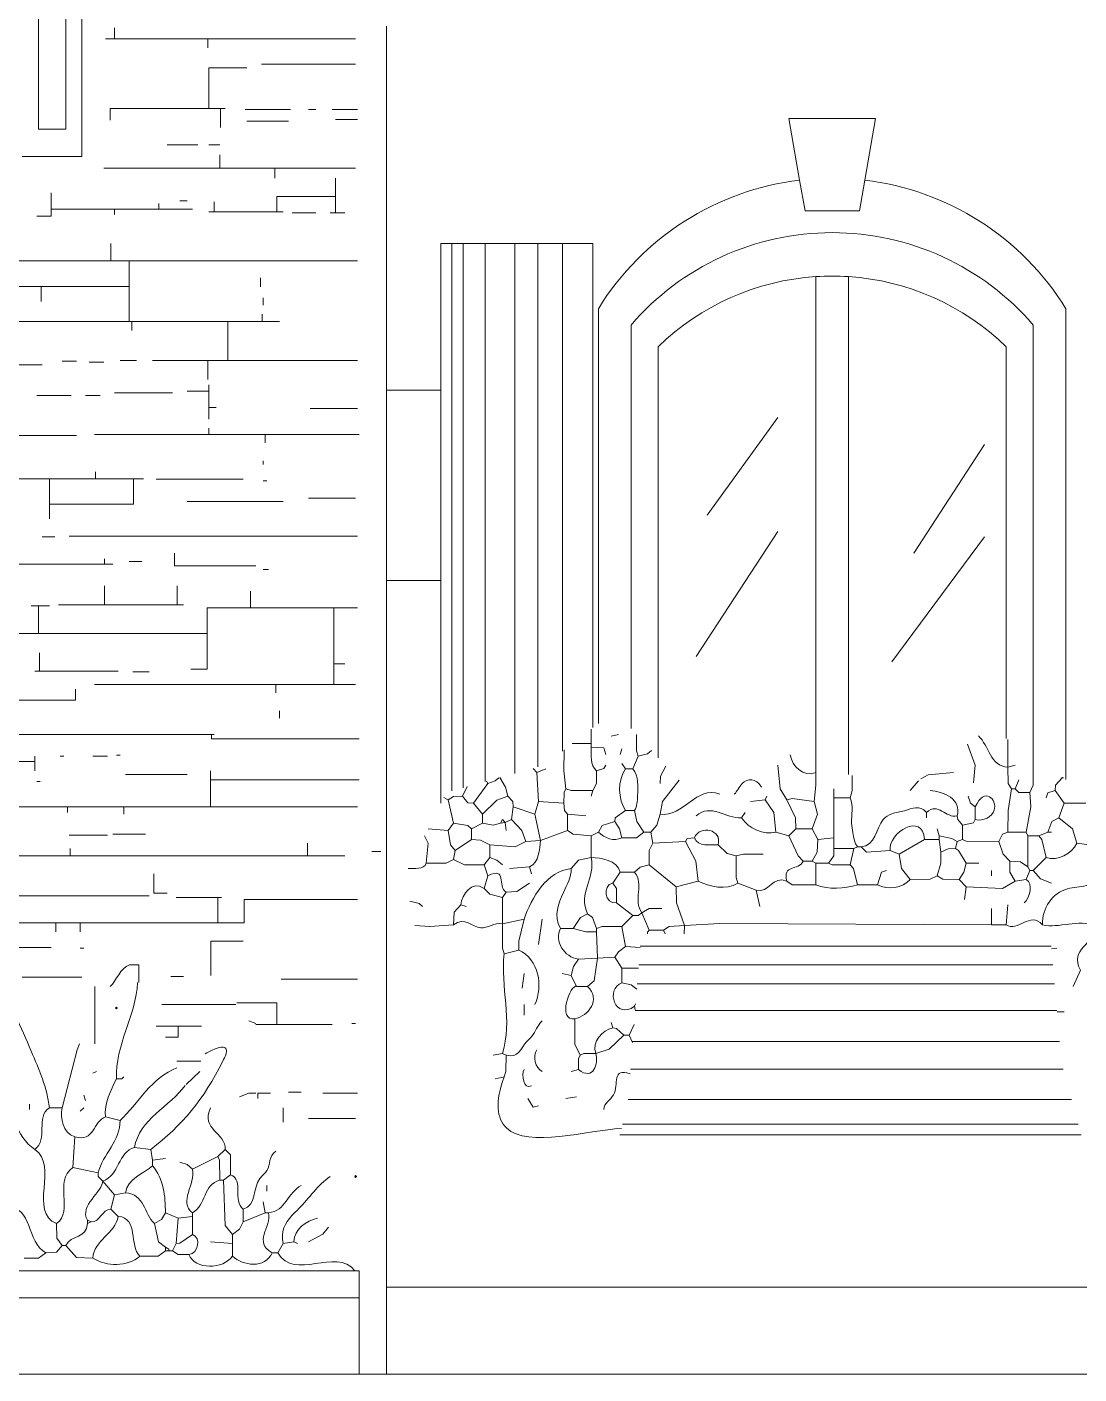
# Model space of a CAD drawing. Header units: millimetres. Extents: x 0 to 19989, y 0 to 8213.
# Drawn here: x 16492 to 18681, y 0 to 2804 of the extents above; entities that cross this region are included whole.
import ezdxf

# ---------------------------------------------------------------- set-up
doc = ezdxf.new("R2010")
doc.units = ezdxf.units.MM
for name, color, linetype, lineweight in [('ARCH', 7, 'Continuous', 13), ('GLASS', 7, 'Continuous', 13), ('GROUND', 7, 'Continuous', 13), ('LOUVERS', 7, 'Continuous', 13), ('MASONRY', 7, 'Continuous', 13), ('PLANTS', 94, 'Continuous', 13), ('WINDOWS', 7, 'Continuous', 13)]:
    doc.layers.add(name, color=color, linetype=linetype, lineweight=lineweight)

msp = doc.modelspace()

# ---------------------------------------------------------------- linework, layer by layer
at = {"layer": 'ARCH', "color": 7, "lineweight": 13}
for p, q in [((16606.3, 3382.4), (16606.3, 2533.9)), ((16515.8, 2590.5), (16515.8, 3337.1)), ((16572.4, 3337.1), (16572.4, 2590.5)), ((17239.8, 2805.4), (17239.8, 2047.5)), ((16572.4, 2590.5), (16515.8, 2590.5)), ((16606.3, 2533.9), (16481.9, 2533.9)), ((17239.8, 2047.5), (17239.8, 1651.6)), ((17239.8, 2047.5), (17352.9, 2047.5)), ((17239.8, 1651.6), (17239.8, 181)), ((17239.8, 1651.6), (17352.9, 1651.6)), ((17768.1, 890.3), (18623.1, 890.3)), ((17765, 851.6), (18626.5, 851.6)), ((17761.8, 812), (18630.1, 812)), ((17757.4, 756.4), (18635.1, 756.4)), ((17752.2, 691.8), (18640.8, 691.8)), ((17747.7, 634.3), (18648.4, 634.3)), ((17742.6, 571.1), (18665.7, 571.1)), ((17731.3, 520.4), (18679.6, 520.4)), ((18685.8, 497.7), (17725.8, 497.7)), ((12115.4, 214.9), (17183.3, 214.9)), ((17183.3, 214.9), (17183.3, 158.4)), ((17239.8, 181), (17509.8, 181)), ((17239.8, 0), (17239.8, 181)), ((17648.5, 181), (19389.1, 181)), ((12115.4, 158.4), (17183.3, 158.4)), ((17183.3, 158.4), (17183.3, 0))]:
    msp.add_line(p, q, dxfattribs=at)
at = {"layer": 'GLASS', "color": 7, "lineweight": 13}
for p, q in [((17907.2, 1787.3), (18054.3, 1991)), ((18337.1, 1708.1), (18484.2, 1934.4)), ((17884.6, 1493.2), (18054.3, 1753.4)), ((18291.9, 1481.9), (18484.2, 1742.1))]:
    msp.add_line(p, q, dxfattribs=at)
at = {"layer": 'GROUND', "color": 7, "lineweight": 13}
for p, q in [((12115.4, 0), (17183.3, 0)), ((17183.3, 0), (17239.8, 0)), ((17239.8, 0), (19423.1, 0))]:
    msp.add_line(p, q, dxfattribs=at)
at = {"layer": 'LOUVERS', "color": 7, "lineweight": 13}
for p, q in [((17352.9, 2352.9), (17375.8, 2352.9)), ((17352.9, 2047.5), (17352.9, 2352.9)), ((17375.8, 2352.9), (17399.4, 2352.9)), ((17375.8, 2352.9), (17375.8, 1213.6)), ((17399.4, 2352.9), (17445.4, 2352.9)), ((17399.4, 2352.9), (17399.4, 1220.2)), ((17445.4, 2352.9), (17507.1, 2352.9)), ((17445.4, 2352.9), (17445.4, 1233)), ((17507.1, 2352.9), (17554.9, 2352.9)), ((17507.1, 2352.9), (17507.1, 1250.1)), ((17554.9, 2352.9), (17606.1, 2352.9)), ((17554.9, 2352.9), (17554.9, 1263.4)), ((17606.1, 2352.9), (17669.7, 2352.9)), ((17606.1, 2352.9), (17606.1, 1296.4)), ((17669.7, 2352.9), (17669.7, 1345.3)), ((17352.9, 1651.6), (17352.9, 2047.5)), ((17352.9, 1187.8), (17352.9, 1651.6))]:
    msp.add_line(p, q, dxfattribs=at)
at = {"layer": 'MASONRY', "color": 7, "lineweight": 13}
for p, q in [((16674.2, 2779), (16655.4, 2779)), ((16674.2, 2801.7), (16674.2, 2779)), ((16674.2, 2779), (16868.4, 2779)), ((16868.4, 2779), (17175.7, 2779)), ((16868.4, 2760.2), (16868.4, 2779)), ((17175.7, 2726.2), (16979.6, 2726.2)), ((16870.3, 2633.9), (16870.3, 2718.7)), ((16949.5, 2718.7), (16870.3, 2718.7)), ((16665, 2609.4), (16665, 2633.9)), ((16665, 2633.9), (16870.3, 2633.9)), ((16870.3, 2633.9), (16894.8, 2633.9)), ((16894.8, 2594.3), (16894.8, 2633.9)), ((16904.2, 2633.9), (16894.8, 2633.9)), ((16945.7, 2632), (17040, 2632)), ((17036.2, 2607.5), (16949.5, 2607.5)), ((17092.8, 2632), (17077.7, 2632)), ((17126.7, 2632), (17179.5, 2632)), ((17179.5, 2611.2), (17134.2, 2611.2)), ((16847.7, 2558.4), (16783.6, 2558.4)), ((16870.3, 2558.4), (16892.9, 2558.4)), ((16892.9, 2537.7), (16892.9, 2509.4)), ((16892.9, 2509.4), (16651.6, 2509.4)), ((17007.9, 2509.4), (16892.9, 2509.4)), ((17007.9, 2509.4), (17007.9, 2488.7)), ((17007.9, 2509.4), (17175.7, 2509.4)), ((17134.2, 2488.7), (17134.2, 2450.9)), ((16542.2, 2458.5), (16542.2, 2424.6)), ((16810, 2441.6), (16825, 2441.6)), ((16881.6, 2418.9), (16881.6, 2439.7)), ((17134.2, 2450.9), (17011.7, 2450.9)), ((17011.7, 2450.9), (17011.7, 2418.9)), ((17134.2, 2417), (17134.2, 2450.9)), ((16542.2, 2409.6), (16542.2, 2424.6)), ((16542.2, 2424.6), (16674.2, 2424.6)), ((16674.2, 2424.6), (16674.2, 2413.3)), ((16766.6, 2424.6), (16674.2, 2424.6)), ((16766.6, 2424.6), (16766.6, 2435.9)), ((16766.6, 2424.6), (16776, 2424.6)), ((16776, 2424.6), (16836.4, 2424.6)), ((16881.6, 2418.9), (16870.3, 2418.9)), ((16881.6, 2418.9), (17011.7, 2418.9)), ((17024.9, 2418.9), (17011.7, 2418.9)), ((17043.7, 2417), (17092.8, 2417)), ((17134.2, 2417), (17122.9, 2417)), ((17153.1, 2417), (17134.2, 2417)), ((16512.1, 2409.6), (16542.2, 2409.6)), ((16666.7, 2317.1), (16666.7, 2352.9)), ((16666.7, 2317.1), (16459.3, 2317.1)), ((16666.7, 2317.1), (16704.4, 2317.1)), ((16704.4, 2317.1), (16704.4, 2263.7)), ((17179.5, 2317.1), (16704.4, 2317.1)), ((16977.8, 2281.3), (16977.8, 2262.4)), ((16508.3, 2263.7), (16474.4, 2263.7)), ((16521.5, 2263.7), (16508.3, 2263.7)), ((16521.5, 2263.7), (16521.5, 2232.3)), ((16521.5, 2263.7), (16704.4, 2263.7)), ((16704.4, 2190.2), (16704.4, 2263.7)), ((16983.4, 2239.8), (16983.4, 2224.7)), ((16704.4, 2190.2), (16217.9, 2190.2)), ((16704.4, 2190.2), (16710, 2190.2)), ((16710, 2190.2), (16710, 2171.9)), ((16909.9, 2190.2), (16710, 2190.2)), ((16909.9, 2190.2), (16909.9, 2109.7)), ((16909.9, 2190.2), (16981.5, 2190.2)), ((16981.5, 2190.2), (16981.5, 2205.9)), ((16981.5, 2190.2), (17017.3, 2190.2)), ((16595, 2107.8), (16564.9, 2107.8)), ((16651.6, 2106), (16621.4, 2106)), ((16685.5, 2109.7), (16719.5, 2109.7)), ((16868.4, 2109.7), (16753.4, 2109.7)), ((16868.4, 2070.1), (16868.4, 2109.7)), ((16868.4, 2109.7), (16909.9, 2109.7)), ((16909.9, 2109.7), (17179.5, 2109.7)), ((16523.4, 2100.3), (16464.9, 2100.3)), ((16870.3, 2045.6), (16870.3, 2058.8)), ((16583.7, 2036.2), (16512.1, 2036.2)), ((16613.9, 2036.2), (16644, 2036.2)), ((16794.9, 2041.9), (16674.2, 2041.9)), ((16825, 2045.6), (16870.3, 2045.6)), ((16870.3, 2011.7), (16870.3, 2045.6)), ((16870.3, 2011.7), (16885.4, 2011.7)), ((16870.3, 2011.7), (16870.3, 1987.2)), ((17179.5, 2009.8), (17081.4, 2009.8)), ((16870.3, 1955.1), (16870.3, 1968.3)), ((16595, 1953.2), (16357.5, 1953.2)), ((16870.3, 1955.1), (16632.7, 1955.1)), ((16870.3, 1955.1), (16987.2, 1955.1)), ((17183.3, 1955.1), (16987.2, 1955.1)), ((16987.2, 1938.2), (16987.2, 1955.1)), ((16983.4, 1892.9), (16983.4, 1900.5)), ((16376.3, 1862.8), (16538.5, 1862.8)), ((16538.5, 1862.8), (16538.5, 1810.6)), ((16538.5, 1862.8), (16634.6, 1862.8)), ((16634.6, 1877.8), (16634.6, 1862.8)), ((16713.8, 1862.8), (16634.6, 1862.8)), ((16713.8, 1862.8), (16713.8, 1810.6)), ((16713.8, 1862.8), (16734.5, 1862.8)), ((16941.9, 1862.7), (16760.9, 1862.7)), ((16983.4, 1859), (16991, 1859)), ((17077.7, 1823.2), (17175.7, 1823.2)), ((16538.5, 1779.8), (16538.5, 1810.6)), ((16713.8, 1810.6), (16538.5, 1810.6)), ((16825, 1815.6), (17024.9, 1815.6)), ((16523.4, 1742.1), (16549.8, 1742.1)), ((17179.5, 1744), (16579.9, 1744)), ((16383.9, 1685.5), (16653.5, 1685.5)), ((16653.5, 1685.5), (16653.5, 1696.8)), ((16670.4, 1685.5), (16653.5, 1685.5)), ((16704.4, 1691.2), (16730.8, 1691.2)), ((16799.2, 1681.8), (16799.2, 1708.1)), ((16813.7, 1681.8), (16799.2, 1681.8)), ((16968.3, 1681.8), (16813.7, 1681.8)), ((16994.7, 1674.2), (16983.4, 1674.2)), ((16653.5, 1640.3), (16653.5, 1600.7)), ((16804.3, 1600.7), (16804.3, 1640.3)), ((16957, 1594.9), (16957, 1629)), ((16500.8, 1598.8), (16515.8, 1598.8)), ((16538.5, 1598.8), (16515.8, 1598.8)), ((16515.8, 1598.8), (16515.8, 1541)), ((16653.5, 1600.7), (16557.3, 1600.7)), ((16804.3, 1600.7), (16653.5, 1600.7)), ((16804.3, 1600.7), (16817.5, 1600.7)), ((16866.5, 1541), (16866.5, 1594.9)), ((16866.5, 1594.9), (16957, 1594.9)), ((17130.5, 1594.9), (16957, 1594.9)), ((17130.5, 1594.9), (17130.5, 1493.2)), ((17179.5, 1594.9), (17130.5, 1594.9)), ((16206.6, 1541), (16515.8, 1541)), ((16866.5, 1541), (16515.8, 1541)), ((16866.5, 1541), (16866.5, 1466.9)), ((16517.7, 1463), (16517.7, 1500.8)), ((17130.5, 1493.2), (17130.5, 1478.1)), ((16517.7, 1463), (16508.3, 1463)), ((16681.7, 1463), (16517.7, 1463)), ((16745.9, 1461.2), (16711.9, 1461.2)), ((16866.5, 1466.9), (16832.6, 1466.9)), ((17130.5, 1434.8), (17130.5, 1478.1)), ((17153.1, 1478.1), (17130.5, 1478.1)), ((16632.7, 1434.8), (17009.8, 1434.8)), ((17009.8, 1434.8), (17009.8, 1417.8)), ((17009.8, 1434.8), (17130.5, 1434.8)), ((17175.7, 1434.8), (17130.5, 1434.8)), ((16387.6, 1402.8), (16593.1, 1402.8)), ((16593.1, 1402.8), (16593.1, 1425.3)), ((17017.3, 1380.1), (17017.3, 1365)), ((16876, 1331.1), (16278.3, 1331.1)), ((16876, 1322.2), (16876, 1331.1)), ((16881.6, 1331.1), (16876, 1331.1)), ((16911.8, 1322.2), (16876, 1322.2)), ((16949.5, 1322.2), (16911.8, 1322.2)), ((17183.3, 1322.2), (16949.5, 1322.2)), ((16508.3, 1274.5), (15829.6, 1274.5)), ((16508.3, 1285.8), (16508.3, 1274.5)), ((16508.3, 1274.5), (16508.3, 1255.7)), ((16568.6, 1285.8), (16561.1, 1285.8)), ((16629, 1285.8), (16659.1, 1285.8)), ((16685.5, 1287.7), (16678, 1287.7)), ((16696.8, 1248.1), (16825, 1248.1)), ((16874.1, 1255.7), (16874.1, 1236.8)), ((16874.1, 1236.8), (16874.1, 1180.2)), ((16874.1, 1236.8), (17183.3, 1236.8)), ((16519.6, 1233), (16512.1, 1233)), ((16576.2, 1180.2), (16242.5, 1180.2)), ((16576.2, 1180.2), (16576.2, 1168.9)), ((16576.2, 1180.2), (16693.1, 1180.2)), ((16693.1, 1165.2), (16693.1, 1180.2)), ((16693.1, 1180.2), (16874.1, 1180.2)), ((17179.5, 1180.2), (16874.1, 1180.2)), ((16579.9, 1121.8), (16659.1, 1121.8)), ((16670.4, 1123.7), (16738.3, 1123.7)), ((16581.8, 1078.4), (16581.8, 1093.5)), ((17075.8, 1104.8), (17075.8, 1078.4)), ((16349.9, 1078.4), (16581.8, 1078.4)), ((16581.8, 1078.4), (17075.8, 1078.4)), ((17153.1, 1078.4), (17075.8, 1078.4)), ((17228.5, 1087.3), (17209.7, 1087.3)), ((16755.8, 1040.7), (16755.8, 1001.1)), ((16450.5, 995.5), (16745.9, 995.5)), ((16755.8, 1001.1), (16783.6, 1001.1)), ((16889.1, 991.7), (16802.4, 991.7)), ((16889.1, 939.1), (16889.1, 991.7)), ((16896.7, 991.7), (16889.1, 991.7)), ((16943.7, 939.1), (16943.7, 987.9)), ((16943.7, 987.9), (17179.5, 987.9)), ((16289.6, 939.1), (16551.7, 939.1)), ((16551.7, 939.1), (16551.7, 920.1)), ((16551.7, 939.1), (16602.6, 939.1)), ((16602.6, 920.1), (16602.6, 939.1)), ((16889.1, 939.1), (16602.6, 939.1)), ((16889.1, 939.1), (16943.7, 939.1)), ((16874.7, 829.6), (16874.7, 901.1)), ((16874.7, 901.1), (16892.9, 901.1)), ((16892.9, 901.1), (16941.9, 901.1)), ((16542.2, 888), (16451.7, 888)), ((16602.6, 886.1), (16610.1, 886.1)), ((16705, 851.8), (16724.3, 851.8)), ((16724.3, 851.8), (16724.3, 815)), ((16481.9, 825.8), (16606.3, 825.8)), ((16817.5, 827.7), (16791.1, 827.7)), ((17021.1, 822), (17179.5, 822)), ((16633.1, 687), (16633.1, 806.7)), ((16772.2, 769.2), (16926.3, 769.2)), ((16968.3, 772.9), (17011.7, 772.9)), ((17011.7, 772.9), (17011.7, 727.8)), ((17175.7, 729.6), (17168.2, 729.6)), ((16763.8, 724), (16806.2, 724)), ((16806.2, 701.4), (16779.8, 701.4)), ((16806.2, 724), (16806.2, 701.4)), ((16855.2, 724), (16806.2, 724)), ((17011.7, 727.8), (16968.3, 727.8)), ((17126.7, 727.8), (17011.7, 727.8)), ((16804, 651.5), (16853.5, 651.5)), ((16998.5, 584.5), (16972.1, 584.5)), ((16972.1, 573.2), (16972.1, 584.5)), ((17062.6, 586.4), (17036.2, 586.4)), ((17179.5, 584.5), (17107.8, 584.5)), ((17024.9, 554.3), (17024.9, 524.1)), ((17077.7, 531.7), (17175.7, 531.7))]:
    msp.add_line(p, q, dxfattribs=at)
at = {"layer": 'PLANTS', "color": 94, "lineweight": 13}
for points in [[(17665.9, 1342.4), (17665.9, 1312.2)], [(17722.5, 1331.1), (17707.4, 1327.3)], [(17760.4, 1331.2), (17760.2, 1297.1), (17764, 1285.8)], [(18533.2, 1263.2), (18533.1, 1320.3)], [(17613.1, 1217.9), (17609.3, 1255.7), (17609.5, 1299)], [(17626.7, 1312.2), (17665.9, 1312.2)], [(17665.9, 1304.7), (17665.9, 1312.2)], [(17696.1, 1289.6), (17692.2, 1303.5), (17665.9, 1304.7)], [(17726.2, 1289.6), (17730, 1300.9)], [(17764, 1285.8), (17782.8, 1290.6), (17791.3, 1297.8)], [(18448.8, 1311.2), (18465.2, 1267), (18461.5, 1230.5)], [(17696.1, 1267), (17692.2, 1260.5), (17677.2, 1255.7)], [(17730, 1270.7), (17737.6, 1259.4)], [(17764, 1285.8), (17752.6, 1259.4)], [(17821.4, 1265.4), (17810.3, 1244.3), (17809.2, 1229.3)], [(18073.2, 1195.3), (18059.1, 1217.9), (18054.3, 1267)], [(18133.5, 1251.9), (18133.5, 1270.7)], [(18533.2, 1263.2), (18548.3, 1267)], [(18533.2, 1263.2), (18533.3, 1229.3), (18540.7, 1217.9)], [(18578.4, 1210.4), (18586, 1225.5), (18586, 1283.9)], [(17448, 1233.7), (17451, 1229.3)], [(17451, 1229.3), (17466.1, 1234.3), (17473.6, 1240.8)], [(17492.5, 1202.9), (17487.6, 1221.7), (17476.1, 1241.5)], [(17552.8, 1251.9), (17545, 1260.6)], [(17552.8, 1251.9), (17571.6, 1259.4)], [(17552.8, 1251.9), (17556.6, 1191.6)], [(17669.7, 1214.2), (17677.1, 1229.3), (17677.2, 1255.7)], [(17752.6, 1259.4), (17737.6, 1259.4)], [(17809.2, 1165.2), (17814.2, 1191.6), (17848.9, 1235.8)], [(18133.5, 1251.9), (18133.5, 1225.5), (18129.7, 1191.6)], [(18208.8, 1245.6), (18208.9, 1214.2), (18205.1, 1199.1)], [(18329.6, 1214.2), (18347, 1234.8)], [(18352.1, 1238.6), (18367.3, 1247.1), (18420.1, 1251.9)], [(18555.8, 1236.8), (18548.3, 1217.9)], [(18646.3, 1240.6), (18632.4, 1225.5), (18631.2, 1214.2)], [(18646.3, 1242.4), (18646.3, 1240.6)], [(18646.3, 1240.6), (18648.7, 1240.8)], [(17408, 1222.6), (17398.2, 1202.9)], [(17451, 1229.3), (17420.8, 1187.8)], [(17613.1, 1217.9), (17609.5, 1210.4), (17609.3, 1187.8)], [(17613.1, 1217.9), (17624.4, 1214.3), (17669.7, 1214.2)], [(17665.9, 1202.9), (17669.7, 1214.2)], [(18171.2, 1217.9), (18171.2, 1199.1)], [(18533.2, 1127.5), (18533.3, 1172.7), (18540.7, 1217.9)], [(18548.3, 1217.9), (18540.7, 1217.9)], [(18578.4, 1210.4), (18555.8, 1210.6), (18548.3, 1217.9)], [(18578.4, 1210.4), (18581, 1180.2), (18570.9, 1127.5)], [(18631.2, 1214.2), (18616.3, 1209.4), (18612.4, 1199.1)], [(18631.2, 1214.2), (18650.1, 1187.8)], [(17359, 1199.9), (17368, 1195.3)], [(17368, 1195.3), (17379.3, 1201.8), (17398.2, 1202.9)], [(17368, 1195.3), (17379.3, 1146.3)], [(17420.8, 1187.8), (17409.5, 1189), (17398.2, 1202.9)], [(17439.7, 1165.2), (17420.8, 1187.8)], [(17492.5, 1202.9), (17469.8, 1194.1), (17439.7, 1165.2)], [(17492.5, 1202.9), (17502.6, 1191.6), (17503.8, 1180.2)], [(17500, 1153.8), (17503.8, 1180.2)], [(17549, 1165.2), (17503.8, 1180.2)], [(17549, 1165.2), (17556.6, 1191.6)], [(17556.6, 1191.6), (17609.3, 1187.8)], [(17616.9, 1165.2), (17610.5, 1172.7), (17609.3, 1187.8)], [(18027.9, 1195.3), (17997.7, 1191.6)], [(18031.7, 1202.9), (18027.9, 1195.3)], [(18027.9, 1195.3), (18045.7, 1168.9), (18050.5, 1127.5)], [(18129.7, 1191.6), (18084.5, 1197.9), (18073.2, 1195.3)], [(18073.2, 1195.3), (18091, 1157.6), (18092, 1135)], [(18129.7, 1191.6), (18137.1, 1165.2), (18125.9, 1135)], [(18205.1, 1199.1), (18171.2, 1199.1)], [(18465.3, 1180.2), (18455.2, 1187.8), (18450.2, 1202.9)], [(18465.3, 1180.2), (18465.3, 1153.8)], [(18638.8, 1157.6), (18650.1, 1187.8)], [(18695.3, 1187.8), (18650.1, 1187.8)], [(17439.7, 1165.2), (17439.7, 1146.3)], [(17477.4, 1146.3), (17481.1, 1153.8), (17486.8, 1148.2)], [(17500, 1153.8), (17486.8, 1148.2)], [(17530.2, 1108.6), (17521.4, 1131.2), (17500, 1153.8)], [(17560.3, 1110.5), (17549, 1165.2)], [(17616.9, 1165.2), (17654.6, 1161.4)], [(17616.9, 1131.2), (17616.9, 1165.2)], [(17681, 1127.5), (17688.7, 1141.5), (17714.9, 1150.1)], [(17737.6, 1172.7), (17716.1, 1157.5), (17714.9, 1150.1)], [(17730, 1116.1), (17725.1, 1135), (17714.9, 1150.1)], [(17737.6, 1172.7), (17756.4, 1172.7)], [(17756.4, 1172.7), (17761.2, 1150.1), (17775.3, 1127.5)], [(17809.2, 1165.2), (17802.6, 1142.5), (17790.3, 1127.5)], [(17978.9, 1157.6), (17986.4, 1168.9)], [(18363.5, 1157.6), (18363.5, 1168.9)], [(18427.6, 1161.4), (18428.8, 1153.8), (18438.9, 1142.5)], [(18465.3, 1153.8), (18461.4, 1147.5), (18438.9, 1142.5)], [(18638.8, 1157.6), (18624.7, 1149.9), (18616.1, 1127.5)], [(18638.8, 1157.6), (18667.7, 1135), (18676.5, 1104.8)], [(17368, 1131.2), (17326.5, 1135)], [(17368, 1131.2), (17379.3, 1146.3)], [(17368, 1131.2), (17373, 1101.1), (17383.1, 1089.7)], [(17417, 1135), (17409.5, 1141.3), (17379.3, 1146.3)], [(17417, 1135), (17439.7, 1146.3)], [(17417, 1112.4), (17417, 1135)], [(17477.4, 1146.3), (17462.3, 1142.5), (17439.7, 1146.3)], [(17477.4, 1146.3), (17486.8, 1148.2)], [(17488.7, 1131.2), (17486.8, 1148.2)], [(17560.3, 1110.5), (17616.9, 1131.2)], [(17665.9, 1119.9), (17628.2, 1123.8), (17616.9, 1131.2)], [(17681, 1127.5), (17665.9, 1119.9)], [(17730, 1116.1), (17760.2, 1116.3), (17775.3, 1127.5)], [(17775.3, 1127.5), (17790.3, 1127.5)], [(17794.1, 1104.8), (17790.3, 1127.5)], [(18076.9, 1119.9), (18050.5, 1127.5)], [(18076.9, 1119.9), (18092, 1135)], [(18092, 1135), (18125.9, 1135)], [(18137.3, 1112.4), (18125.9, 1135)], [(18386.1, 1135), (18389.9, 1119.9)], [(18438.9, 1142.5), (18438.9, 1112.4)], [(18533.2, 1127.5), (18522, 1123.5), (18514.3, 1108.6)], [(18533.2, 1127.5), (18570.9, 1127.5)], [(18570.9, 1127.5), (18574.7, 1119.9)], [(18597.3, 1119.9), (18616.1, 1127.5)], [(18616.1, 1127.5), (18623.7, 1127.5)], [(17319, 1119.9), (17326.4, 1104.8), (17322.8, 1063.3)], [(17417, 1112.4), (17383.1, 1089.7)], [(17417, 1112.4), (17435.9, 1111.3), (17454.8, 1101.1)], [(17530.2, 1108.6), (17507.5, 1097.4), (17454.8, 1101.1)], [(17454.8, 1101.1), (17454.8, 1074.7)], [(17530.2, 1108.6), (17560.3, 1110.5)], [(17665.9, 1074.7), (17665.9, 1119.9)], [(17794.1, 1104.8), (17786.7, 1089.7), (17786.6, 1059.6)], [(17794.1, 1104.8), (17862, 1108.6)], [(17880.8, 1116.1), (17865.9, 1114.9), (17862, 1108.6)], [(17862, 1108.6), (17883.6, 1067.1), (17888.4, 1025.6)], [(17929.9, 1101.1), (17948.7, 1083.4), (17967.6, 1078.4)], [(18076.9, 1119.9), (18096.8, 1078.4), (18107.1, 1067.1)], [(18137.3, 1112.4), (18136.2, 1086), (18125.9, 1067.1)], [(18137.3, 1112.4), (18171.2, 1116.1)], [(18159.9, 1063.3), (18171.2, 1078.4), (18171.2, 1093.5)], [(18171.2, 1093.5), (18171.2, 1116.1)], [(18212.7, 1093.5), (18171.2, 1093.5)], [(18212.7, 1093.5), (18205.1, 1059.6)], [(18212.7, 1093.5), (18220.2, 1097.3)], [(18227.8, 1097.3), (18220.2, 1097.3)], [(18227.8, 1097.3), (18239.1, 1086.1), (18288.1, 1089.7)], [(18359.7, 1112.4), (18306.9, 1082.2)], [(18389.9, 1112.4), (18359.7, 1112.4)], [(18427.6, 1108.6), (18416.3, 1114.9), (18389.9, 1119.9)], [(18389.9, 1112.4), (18389.9, 1119.9)], [(18389.9, 1112.4), (18393.7, 1086)], [(18423.8, 1093.5), (18408.8, 1093.4), (18393.7, 1086)], [(18423.8, 1093.5), (18427.6, 1108.6)], [(18423.8, 1093.5), (18430.3, 1089.6), (18446.5, 1063.3)], [(18427.6, 1108.6), (18438.9, 1112.4)], [(18514.3, 1108.6), (18446.5, 1108.7), (18438.9, 1112.4)], [(18514.3, 1108.6), (18523.1, 1082.2), (18537, 1067.1)], [(18597.3, 1119.9), (18574.7, 1119.9)], [(18574.7, 1055.8), (18574.7, 1119.9)], [(18597.3, 1119.9), (18603.6, 1112.4), (18612.4, 1074.7)], [(18778.3, 1097.3), (18733, 1097.4), (18676.5, 1104.8)], [(17379.3, 1070.9), (17364.3, 1063.5), (17322.8, 1063.3)], [(17379.3, 1070.9), (17383.1, 1089.7)], [(17379.3, 1070.9), (17402, 1059.7), (17443.4, 1059.6)], [(17454.8, 1074.7), (17443.4, 1059.6)], [(17454.8, 1074.7), (17469.8, 1069.7), (17481.1, 1059.6)], [(17665.9, 1074.7), (17639.5, 1069.8), (17624.4, 1052)], [(18024.1, 1082.2), (17982.7, 1082.1), (17967.6, 1078.4)], [(17971.3, 1021.9), (17967.7, 1033.2), (17967.6, 1078.4)], [(18107.1, 1067.1), (18125.9, 1067.1)], [(18125.9, 1067.1), (18133.5, 1063.3)], [(18306.9, 1082.2), (18288.1, 1089.7)], [(18329.6, 1029.4), (18311.8, 1052), (18306.9, 1082.2)], [(18386.1, 1037), (18393.5, 1063.3), (18393.7, 1086)], [(18574.7, 1055.8), (18559.6, 1065.9), (18537, 1067.1)], [(18537, 1067.1), (18537.1, 1044.5), (18548.3, 1025.6)], [(18586, 1048.3), (18612.4, 1074.7)], [(17451, 1037), (17443.4, 1059.6)], [(17496.2, 1052), (17537.7, 1055.8)], [(17537.7, 1055.8), (17541.5, 1040.7)], [(17711.2, 1021.9), (17726.2, 1044.5)], [(17756.4, 1044.5), (17726.2, 1044.5)], [(17786.6, 1059.6), (17767.7, 1054.6), (17756.4, 1044.5)], [(17786.6, 1059.6), (17843.1, 1014.3)], [(18159.9, 1063.3), (18133.5, 1063.3)], [(18133.5, 1018.1), (18133.5, 1063.3)], [(18159.9, 1063.3), (18167.4, 1059.7), (18205.1, 1059.6)], [(18220.2, 1018.1), (18211.5, 1052), (18205.1, 1059.6)], [(18280.5, 1048.3), (18270.3, 1044.3), (18261.7, 1018.1)], [(18431.4, 1029.4), (18441.5, 1044.5), (18446.5, 1063.3)], [(18446.5, 1063.3), (18472.9, 1063.3)], [(18499.2, 1048.3), (18499.2, 1037)], [(18570.9, 1029.4), (18578.4, 1048.3)], [(18574.7, 1055.8), (18578.4, 1048.3)], [(18586, 1048.3), (18578.4, 1048.3)], [(18586, 1048.3), (18601.1, 1030.6), (18623.7, 1021.9)], [(17451, 1037), (17443.4, 1010.6)], [(17481.1, 991.7), (17454.8, 998.4), (17443.4, 1010.6)], [(17488.7, 1003), (17511.3, 1004.1), (17537.7, 1021.9)], [(17718.7, 980.4), (17718.5, 1010.6), (17711.2, 1021.9)], [(17843.1, 1014.3), (17888.4, 1025.6)], [(17843.1, 1014.3), (17843.3, 980.4), (17860.1, 933.3)], [(17971.3, 1021.9), (18009, 1006.8)], [(18133.5, 1018.1), (18084.5, 1018.3), (18073.2, 1025.6)], [(18220.2, 1018.1), (18261.7, 1018.1)], [(18329.6, 1029.4), (18371, 1029.6), (18386.1, 1037)], [(18431.4, 1029.4), (18397.4, 1029.6), (18386.1, 1037)], [(18431.4, 1029.4), (18446.5, 1014.3)], [(18442.7, 987.9), (18446.5, 1014.3)], [(18548.3, 1025.6), (18521.9, 1010.7), (18446.5, 1014.3)], [(18570.9, 1029.4), (18548.3, 1025.6)], [(17315.2, 972.9), (17307.7, 979.2), (17288.8, 984.2)], [(17488.7, 1003), (17481.1, 991.7)], [(17481.1, 937), (17481.1, 991.7)], [(18016.6, 972.9), (18009, 1006.8)], [(17394.4, 976.6), (17380.5, 961.5), (17379.3, 935.1)], [(17394.4, 976.6), (17405.7, 972.9)], [(17658.4, 957.8), (17643.4, 950.1), (17628.2, 927.6)], [(17658.4, 957.8), (17668.5, 950.2), (17677.2, 927.6)], [(17718.7, 980.4), (17752.6, 954)], [(17730, 931.4), (17752.6, 954)], [(17752.6, 954), (17763.9, 954.2), (17771.5, 959.7)], [(17771.5, 959.7), (17786.6, 968.9), (17813, 969.1)], [(17771.5, 959.7), (17786.6, 923.8)], [(18499.2, 935.1), (18499.2, 969.1)], [(18533.2, 976.6), (18529.4, 935.1)], [(17379.3, 935.1), (17330.3, 931.4), (17299.2, 933.2)], [(17481.1, 937), (17526.4, 946.5)], [(17481.1, 937), (17481.3, 886.1), (17484.9, 874.8)], [(17526.4, 946.5), (17515.2, 901.2), (17515.1, 882.4)], [(17556.6, 893.7), (17564.1, 946.5)], [(17628.2, 927.6), (17601.8, 927.6)], [(17677.2, 920.1), (17654.6, 920.2), (17628.2, 927.6)], [(17730, 931.4), (17688.5, 931.2), (17677.2, 927.6)], [(17677.2, 920.1), (17677.2, 927.6)], [(17737.6, 889.9), (17730, 931.4)], [(17816.7, 923.8), (17828.1, 931.2), (17860.1, 933.3)], [(17859.2, 916.3), (17860.1, 933.3)], [(18499.2, 935.1), (17933.6, 937.7), (17860.1, 933.3)], [(18499.2, 935.1), (18529.4, 935.1)], [(17677.2, 920.1), (17679.1, 865.4)], [(17786.6, 923.8), (17783, 919.9), (17782.9, 916.3)], [(17816.7, 923.8), (17786.6, 923.8)], [(17820, 916.3), (17816.7, 923.8)], [(17484.9, 874.8), (17515.1, 882.4)], [(17737.6, 889.9), (17722.5, 878.6), (17714.9, 867.3)], [(17737.6, 889.9), (17767.9, 887.4)], [(18635, 886.1), (18623.5, 885)], [(17624.4, 829.6), (17629.3, 848.4), (17639.5, 863.5)], [(17679.1, 865.4), (17639.5, 863.5)], [(17658.4, 806.9), (17672.3, 818.3), (17679.1, 865.4)], [(17679.1, 865.4), (17714.9, 867.3)], [(17730, 844.6), (17714.9, 867.3)], [(17730, 844.6), (17764.5, 844.8)], [(17730, 844.6), (17730, 814.5)], [(17522.6, 803.2), (17526.4, 833.3)], [(17624.4, 829.6), (17605.6, 833.3)], [(17624.4, 829.6), (17635.7, 806.9)], [(17761, 801.2), (17748.9, 809.7), (17730, 814.5)], [(18684, 840.9), (18668.9, 806.9)], [(17658.4, 806.9), (17635.7, 806.9)], [(16928.6, 772.9), (16968.3, 772.9)], [(17526.4, 769.2), (17526.4, 746.6)], [(17756.4, 765.5), (17758.5, 770.4)], [(17756.4, 765.5), (17757.5, 757.8)], [(16968.3, 729.4), (16953.2, 735.3)], [(17632, 739.1), (17632.1, 686.3), (17643.3, 663.7)], [(17707.4, 731.5), (17711.2, 720.2)], [(18635.3, 754.1), (18638.8, 754.1), (18650.1, 754.1)], [(16760.9, 724), (16763.8, 724)], [(17675.3, 667.4), (17703.6, 676.2), (17733.8, 705.1)], [(17733.8, 705.1), (17718.7, 719), (17711.2, 720.2)], [(17745.1, 705.1), (17733.8, 705.1)], [(17745.1, 705.1), (17755.1, 727.6)], [(17745.1, 705.1), (17752.1, 689.8)], [(16564.9, 554.3), (16596.1, 675), (16601.3, 687)], [(17462.3, 663.7), (17481.1, 667.4)], [(17488.7, 663.7), (17481.1, 667.4)], [(17484.9, 618.4), (17488.5, 629.7), (17488.7, 663.7)], [(17643.3, 663.7), (17639.7, 656.1), (17639.5, 633.5)], [(17675.3, 667.4), (17650.8, 667.3), (17643.3, 663.7)], [(16636.5, 629.7), (16629, 625.9)], [(16693.1, 618.4), (16689.3, 614.6), (16678, 614.6)], [(16823, 602.3), (16851.4, 629.7)], [(17466.1, 614.6), (17484.9, 618.4)], [(17624.4, 629.7), (17639.5, 633.5)], [(16497, 550.5), (16497, 561.8)], [(16613.9, 569.4), (16610.1, 580.7)], [(16934.4, 576.9), (16953.2, 584.3), (16968.3, 584.4)], [(17556.6, 558.1), (17545.3, 555.7), (17533.9, 573.2)], [(17613.1, 573.2), (17635.7, 576.9)], [(16564.9, 554.3), (16538.5, 554.3)], [(16610.1, 554.3), (16602.6, 546.8)], [(16685.5, 527.9), (16655.4, 535.4)], [(16591.2, 494), (16587.5, 429.9)], [(16715.7, 471.3), (16749.6, 467.6)], [(16749.6, 467.6), (16753.4, 444.9)], [(16779.8, 448.7), (16753.4, 444.9)], [(16836.4, 426.1), (16889.1, 452.5)], [(16904.2, 467.6), (16889.1, 452.5)], [(16892.9, 403.5), (16892.8, 444.9), (16889.1, 452.5)], [(16915.5, 414.8), (16915.4, 456.3), (16904.2, 467.6)], [(16587.5, 429.9), (16640.3, 418.6)], [(16753.4, 433.6), (16753.4, 444.9)], [(16810, 441.2), (16825, 436.3), (16836.4, 426.1)], [(16649.7, 401.6), (16640.3, 411), (16640.3, 418.6)], [(16674.2, 373.3), (16649.7, 401.6)], [(16892.9, 403.5), (16900.5, 403.5)], [(16915.5, 414.8), (16900.5, 403.5)], [(16919.3, 290.3), (16904.4, 309.2), (16900.5, 403.5)], [(16674.2, 373.3), (16666.7, 343.1)], [(16674.2, 373.3), (16696.8, 377.1)], [(16991, 380.8), (16991, 392.2)], [(16681.7, 328.1), (16666.7, 343.1)], [(16941.9, 343.1), (16941.9, 316.7)], [(16987.2, 335.6), (16983.4, 358.2)], [(16553.5, 313), (16553.7, 282.8), (16564.9, 267.7)], [(16625.2, 316.7), (16617.6, 320.5)], [(16617.6, 313), (16617.6, 320.5)], [(16625.2, 316.7), (16617.6, 313)], [(16757.2, 313), (16772.1, 321.6), (16779.8, 335.6)], [(16779.8, 264), (16765.9, 275.3), (16757.2, 313)], [(16806.2, 324.3), (16779.8, 335.6)], [(16802.4, 271.5), (16806.2, 324.3)], [(16836.4, 328.1), (16806.2, 324.3)], [(16836.4, 328.1), (16836.4, 335.6)], [(16836.4, 328.1), (16836.4, 290.3)], [(16919.3, 290.3), (16934.2, 301.7), (16941.9, 316.7)], [(16987.2, 335.6), (16941.9, 316.7)], [(16987.2, 335.6), (16994.7, 335.6)], [(16802.4, 271.5), (16810, 272.7), (16836.4, 290.3)], [(16919.3, 290.3), (16919.3, 271.5)], [(17077.7, 275.3), (17107.8, 291.4), (17119.2, 305.4)], [(16485.7, 241.3), (16515.8, 241.5), (16530.9, 252.6)], [(16564.9, 267.7), (16553.4, 253.8), (16530.9, 252.6)], [(16564.9, 267.7), (16572.4, 267.7)], [(16629, 241.3), (16595, 242.5), (16572.4, 267.7)], [(16779.8, 256.4), (16764.7, 245.3), (16727, 245.1)], [(16779.8, 264), (16787.3, 260.2), (16787.3, 256.4)], [(16779.8, 256.4), (16779.8, 264)], [(16779.8, 256.4), (16787.3, 256.4)], [(16794.9, 256.4), (16787.3, 256.4)], [(16794.9, 256.4), (16802.4, 271.5)], [(16794.9, 256.4), (16806.2, 249), (16828.8, 248.9)], [(16874.1, 275.3), (16919.3, 271.5)], [(16919.3, 271.5), (16919.3, 245.1)], [(17013.6, 252.6), (17002.3, 252.6)], [(17013.6, 252.6), (17024.9, 271.5)], [(17047.5, 275.3), (17024.9, 271.5)], [(17047.5, 275.3), (17055.1, 271.5)], [(17509.8, 181), (17648.5, 181)]]:
    msp.add_lwpolyline(points, dxfattribs=at)
for points in [[(16676.1, 761.7), (16678, 763.6), (16679.9, 761.7), (16678, 759.8)], [(17173.8, 411), (17175.7, 412.9), (17177.6, 411), (17175.7, 409.1)]]:
    msp.add_lwpolyline(points, close=True, dxfattribs=at)
for points in [[(18533.2, 1263.2), (18495, 1264.8), (18494.7, 1307.5), (18471.6, 1328.3)], [(17665.9, 1304.7), (17666.2, 1289), (17663, 1267.1), (17677.2, 1255.7)], [(18133.5, 1251.9), (18107.7, 1240.5), (18084.2, 1265.3), (18080, 1288.6)], [(17737.6, 1172.7), (17721.4, 1195.1), (17720.6, 1236.7), (17737.6, 1259.4)], [(17809.2, 1165.2), (17858.3, 1158.3), (17885.1, 1226.4), (17933.6, 1206.6)], [(18427.6, 1161.4), (18437.6, 1196.6), (18398.4, 1212.3), (18371, 1214.2)], [(17978.9, 1157.6), (17946.1, 1155.7), (17914.6, 1189.1), (17884.6, 1161.4)], [(18171.2, 1199.1), (18171.2, 1171.4), (18171.2, 1143.8), (18171.2, 1116.1)], [(18427.6, 1161.4), (18403.1, 1156.2), (18388.5, 1191.2), (18363.5, 1168.9)], [(17978.9, 1157.6), (17994.5, 1134.3), (18023.4, 1122.2), (18050.5, 1127.5)], [(18359.7, 1112.4), (18356.2, 1170.6), (18283.6, 1127.3), (18288.1, 1089.7)], [(17730, 1116.1), (17713.4, 1107.4), (17693.6, 1115.9), (17681, 1127.5)], [(17880.8, 1116.1), (17891.8, 1142.8), (17939.5, 1134.1), (17929.9, 1101.1)], [(17560.3, 1110.5), (17558.1, 1093.2), (17558.3, 1064.3), (17537.7, 1055.8)], [(17880.8, 1116.1), (17887.2, 1095.8), (17916.3, 1103.1), (17929.9, 1101.1)], [(18612.4, 1074.7), (18637.9, 1067.6), (18664.8, 1082.3), (18676.5, 1104.8)], [(17665.9, 1074.7), (17675.4, 1034), (17638.1, 999.8), (17658.4, 957.8)], [(17665.9, 1074.7), (17686.7, 1074.6), (17720.1, 1069.9), (17726.2, 1044.5)], [(18107.1, 1067.1), (18097.8, 1047.4), (18063, 1061.3), (18073.2, 1025.6)], [(17285.1, 1052.2), (17296.6, 1053.3), (17318.2, 1048.2), (17322.8, 1063.3)], [(17488.7, 1003), (17469.5, 1014.8), (17492.5, 1057.7), (17451, 1037)], [(17526.4, 946.5), (17542.2, 992.1), (17572.8, 1046.2), (17624.4, 1052)], [(17771.5, 959.7), (17752.3, 985.7), (17776.7, 1020.1), (17756.4, 1044.5)], [(18073.2, 1025.6), (18043.3, 1038.6), (18036.7, 1000), (18009, 1006.8)], [(17394.4, 976.6), (17397.5, 997.3), (17417, 1028.5), (17443.4, 1010.6)], [(17718.7, 980.4), (17694.7, 977.1), (17687.4, 1017), (17711.2, 1021.9)], [(17971.3, 1021.9), (17946.1, 1006.3), (17913.2, 1013.8), (17888.4, 1025.6)], [(18220.2, 1018.1), (18192.4, 1009.9), (18160.8, 1007.4), (18133.5, 1018.1)], [(18329.6, 1029.4), (18314.2, 1011.1), (18282.3, 1007.1), (18261.7, 1018.1)], [(18570.9, 1029.4), (18587, 1021.1), (18577.9, 990.6), (18567.1, 980.4)], [(18604.8, 935.1), (18579.3, 964.3), (18553.3, 918.5), (18529.4, 935.1)], [(17601.8, 927.6), (17588.3, 901), (17609.8, 867.5), (17639.5, 863.5)], [(18604.8, 935.1), (18639.8, 926.1), (18679.5, 949), (18714.2, 931.4)], [(18684, 840.9), (18659.5, 884.3), (18715, 895), (18714.2, 931.4)], [(17484.9, 874.8), (17476.7, 807), (17503.1, 734.6), (17481.1, 667.4)], [(17515.1, 882.4), (17557.3, 863.1), (17566.2, 807.9), (17549, 769.2)], [(16664.8, 806.7), (16678.5, 818.3), (16685.8, 845.1), (16705, 851.4)], [(16721.8, 815), (16719.1, 746.5), (16675, 684.3), (16678, 614.6)], [(17756.4, 765.5), (17716.7, 736), (17693.7, 800.7), (17730, 814.5)], [(17632, 739.1), (17593.7, 733.9), (17623.1, 812.9), (17635.7, 806.9)], [(17632, 739.1), (17659.3, 745.2), (17687.5, 779.4), (17658.4, 806.9)], [(17675.3, 667.4), (17666.7, 691.2), (17688.9, 715.7), (17711.2, 720.2)], [(17564.1, 629.7), (17548.6, 638.2), (17544.6, 660.2), (17552.8, 675)], [(17675.3, 667.4), (17682.4, 647), (17670.5, 609.2), (17639.5, 633.5)], [(16685.5, 527.9), (16723, 562.4), (16751.9, 618.5), (16804, 637)], [(17541.5, 599.5), (17525.9, 591.2), (17519.7, 623.4), (17526.4, 633.5)], [(16459.3, 595.8), (16455.3, 550.4), (16468, 493.6), (16508.3, 467.6)], [(16655.4, 535.4), (16651.9, 563.6), (16666.1, 590.3), (16678, 614.6)], [(16715.7, 471.3), (16724.6, 529.3), (16790.7, 558.5), (16820.9, 600.3)], [(16538.5, 554.3), (16509.3, 534.4), (16536.7, 488.9), (16508.3, 467.6)], [(16591.2, 494), (16565.5, 502.8), (16561.7, 532), (16564.9, 554.3)], [(16591.2, 494), (16632.9, 480.8), (16629, 526.5), (16655.4, 535.4)], [(16874.1, 554.3), (16852, 509.1), (16906.2, 502.4), (16904.2, 467.6)], [(16685.5, 527.9), (16686.9, 484.9), (16649.4, 458), (16640.3, 418.6)], [(16553.5, 313), (16494.2, 337.5), (16558.1, 433.5), (16508.3, 467.6)], [(16715.7, 471.3), (16680.7, 462.9), (16684.4, 413.1), (16649.7, 401.6)], [(16553.5, 313), (16590, 340), (16546.7, 400.9), (16587.5, 429.9)], [(16753.4, 433.6), (16736.2, 417.5), (16699.6, 406.4), (16696.8, 377.1)], [(16753.4, 433.6), (16776, 406.7), (16780.3, 369.2), (16779.8, 335.6)], [(16836.4, 335.6), (16806.1, 358.4), (16843.5, 395.3), (16836.4, 426.1)], [(16649.7, 401.6), (16650.4, 381.6), (16599.8, 348.8), (16617.6, 320.5)], [(16892.9, 403.5), (16859, 395.3), (16864.7, 351.3), (16836.4, 335.6)], [(16915.5, 414.8), (16944.8, 403.2), (16918.3, 361.5), (16941.9, 343.1)], [(16757.2, 313), (16735, 334), (16737, 375), (16696.8, 377.1)], [(17062.6, 392.2), (17034.8, 378.6), (17030.2, 339.1), (16994.7, 335.6)], [(16449.8, 346.9), (16504.7, 350.3), (16490, 274), (16530.9, 252.6)], [(16625.2, 316.7), (16643.9, 315.5), (16647.7, 343), (16666.7, 343.1)], [(16617.6, 313), (16617.3, 282.3), (16583, 289.7), (16572.4, 267.7)], [(16681.7, 328.1), (16675.3, 292), (16630.5, 278.4), (16629, 241.3)], [(16681.7, 328.1), (16725.1, 325.2), (16703.3, 267.3), (16727, 245.1)], [(17002.3, 252.6), (16961.6, 274.1), (17000.8, 305.6), (16994.7, 335.6)], [(17047.5, 275.3), (17047.8, 301.2), (17073.2, 319.3), (17096.5, 324.3)], [(16828.8, 248.9), (16849.1, 250.4), (16854.5, 284.9), (16836.4, 290.3)], [(17002.3, 252.6), (16986.4, 218.4), (16942, 225.3), (16919.3, 245.1)], [(17013.6, 252.6), (17049.1, 191.5), (17134.3, 265.7), (17174.4, 215)], [(16727, 245.1), (16700.5, 222.9), (16657.7, 223.3), (16629, 241.3)], [(16919.3, 245.1), (16901.4, 218), (16840.8, 216.2), (16828.8, 248.9)]]:
    msp.add_open_spline(points, degree=3, dxfattribs=at)
for points, knots in [([(17756.4, 1172.7), (17761.9, 1182), (17761.9, 1211.1), (17765.5, 1244.2), (17752.6, 1259.4)], [0, 0, 0, 0, 0.353151, 1, 1, 1, 1]), ([(18020.4, 1221.7), (18008.6, 1241.4), (17980.9, 1239.2), (17969.7, 1212.4), (17963.8, 1206.6)], [0, 0, 0, 0, 0.631053, 1, 1, 1, 1]), ([(18465.3, 1180.2), (18484.6, 1224.5), (18528.6, 1175.5), (18481.9, 1149.4), (18465.3, 1153.8)], [0, 0, 0, 0, 0.60313, 1, 1, 1, 1]), ([(18205.1, 1199.1), (18212.1, 1182.2), (18205.1, 1157.7), (18211.2, 1122.8), (18213.8, 1105.3), (18220.2, 1097.3)], [0, 0, 0, 0, 0.505279, 0.692764, 1, 1, 1, 1]), ([(18227.8, 1097.3), (18257, 1099.2), (18259.2, 1147.9), (18291.8, 1167.8), (18326.4, 1172.4), (18349.2, 1185.7), (18363.5, 1168.9)], [0, 0, 0, 0, 0.422012, 0.556767, 0.71003, 1, 1, 1, 1]), ([(17624.4, 1052), (17624.3, 1034.5), (17604.5, 995.3), (17587.6, 955.4), (17601.8, 927.6)], [0, 0, 0, 0, 0.410329, 1, 1, 1, 1]), ([(18604.8, 935.1), (18604.3, 970.1), (18634.3, 1013.1), (18693, 1013.9), (18712, 1021.3), (18721.7, 1018.1)], [0, 0, 0, 0, 0.601318, 0.838675, 1, 1, 1, 1]), ([(17481.1, 937), (17464.6, 940.8), (17431.4, 910.8), (17402.8, 953.2), (17379.3, 935.1)], [0, 0, 0, 0, 0.443636, 1, 1, 1, 1]), ([(16538.5, 554.3), (16534, 595.7), (16495.1, 682.9), (16459.6, 771.5), (16416.9, 807.2)], [0, 0, 0, 0, 0.437159, 1, 1, 1, 1]), ([(17488.7, 663.7), (17514.8, 655.7), (17520.9, 685), (17549.5, 707.1), (17553.6, 726.1), (17564.1, 735.3)], [0, 0, 0, 0, 0.502359, 0.644892, 1, 1, 1, 1]), ([(16862.5, 666.1), (16871.3, 672.5), (16899.7, 685.9), (16909.6, 672), (16865, 578.3), (16815.2, 517.6), (16749.6, 467.6)], [0, 0, 0, 0, 0.140919, 0.162401, 0.249486, 1, 1, 1, 1]), ([(17484.9, 618.4), (17465.2, 567), (17478.4, 452.7), (17658.9, 507.4), (17729.1, 511.2)], [0, 0, 0, 0, 0.311515, 1, 1, 1, 1]), ([(17746.9, 624.7), (17709.1, 639.4), (17731.6, 580.8), (17692.1, 564), (17692.3, 550.5)], [0, 0, 0, 0, 0.641547, 1, 1, 1, 1]), ([(17009.8, 463.8), (16994.4, 453.7), (17000.8, 426.7), (16959.2, 397.8), (16969.2, 350.9), (16941.9, 343.1)], [0, 0, 0, 0, 0.317492, 0.477042, 1, 1, 1, 1]), ([(17122.9, 411), (17097, 393.8), (17075.8, 360.1), (17031.9, 320.9), (17019.7, 296.3), (17024.9, 271.5)], [0, 0, 0, 0, 0.526505, 0.644785, 1, 1, 1, 1])]:
    msp.add_open_spline(points, degree=3, knots=knots, dxfattribs=at)
at = {"layer": 'WINDOWS', "color": 7, "lineweight": 13}
for p, q in [((18076.9, 2613.1), (18257.9, 2613.1)), ((18099.6, 2484.6), (18076.9, 2613.1)), ((18257.9, 2613.1), (18235.2, 2484.6)), ((18110.9, 2420.8), (18099.6, 2484.6)), ((18235.2, 2484.6), (18224, 2420.8)), ((18224, 2420.8), (18110.9, 2420.8)), ((18133.5, 2284), (18133.5, 1270.7)), ((18201.4, 2284), (18201.4, 1248.1)), ((17681, 2217.2), (17681, 1354)), ((18653.8, 2217.2), (18653.8, 1237.3)), ((17748.9, 2183.3), (17748.9, 1343.5)), ((18586, 2183.3), (18586, 1283.9)), ((17805.4, 2138), (17805.4, 1282.6)), ((18529.4, 2138), (18529.4, 1322.8))]:
    msp.add_line(p, q, dxfattribs=at)
for centre, radius, start, end in [((18167.4, 1917.2), 571.5, 96.8159, 148.3352), ((18167.4, 1917.2), 571.5, 31.6648, 83.1841), ((18167.4, 1823.9), 551.6, 40.6463, 139.3537), ((18167.4, 1766), 519.1, 93.7488, 134.2189), ((18167.4, 1766), 519.1, 86.2512, 93.7488), ((18167.4, 1766), 519.1, 45.7811, 86.2512)]:
    msp.add_arc(centre, radius, start, end, dxfattribs=at)

doc.saveas('drawing.dxf')
